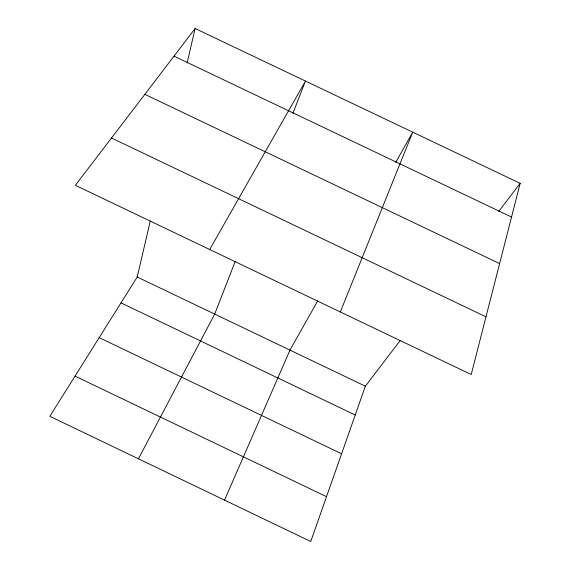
<?xml version="1.0" encoding="UTF-8"?>
<svg xmlns="http://www.w3.org/2000/svg" width="570" height="570" viewBox="0 0 570 570"><rect width="100%" height="100%" fill="white"/><g stroke="black" fill="none" stroke-linecap="round" stroke-linejoin="round"><path stroke-width="0.85" d="M400.311 340.397L365.363 386.182L310.75 541.5L49.839 416.299L137.22 277.02L150.302 220.889M187.11 62.921L195.132 28.5L520.161 183.34L471.212 374.519L75.368 185.307L195.132 28.5M235.161 261.573L214.698 314.091L138.432 458.814M292.887 113.352L305.463 81.061L209.689 249.51M340.319 311.954L412.73 132.162L395.715 162.364M224.53 500.132L289.988 350.115L317.647 301.003M498.714 211.449L520.161 183.34M174.014 56.152L511.532 217.042M144.844 94.342L499.612 263.589M111.492 138.004L485.982 316.834M137.22 277.02L365.363 386.182M120.997 302.877L355.224 415.017M99.18 337.647L341.594 453.777M75.048 376.115L326.51 496.677"/></g></svg>
